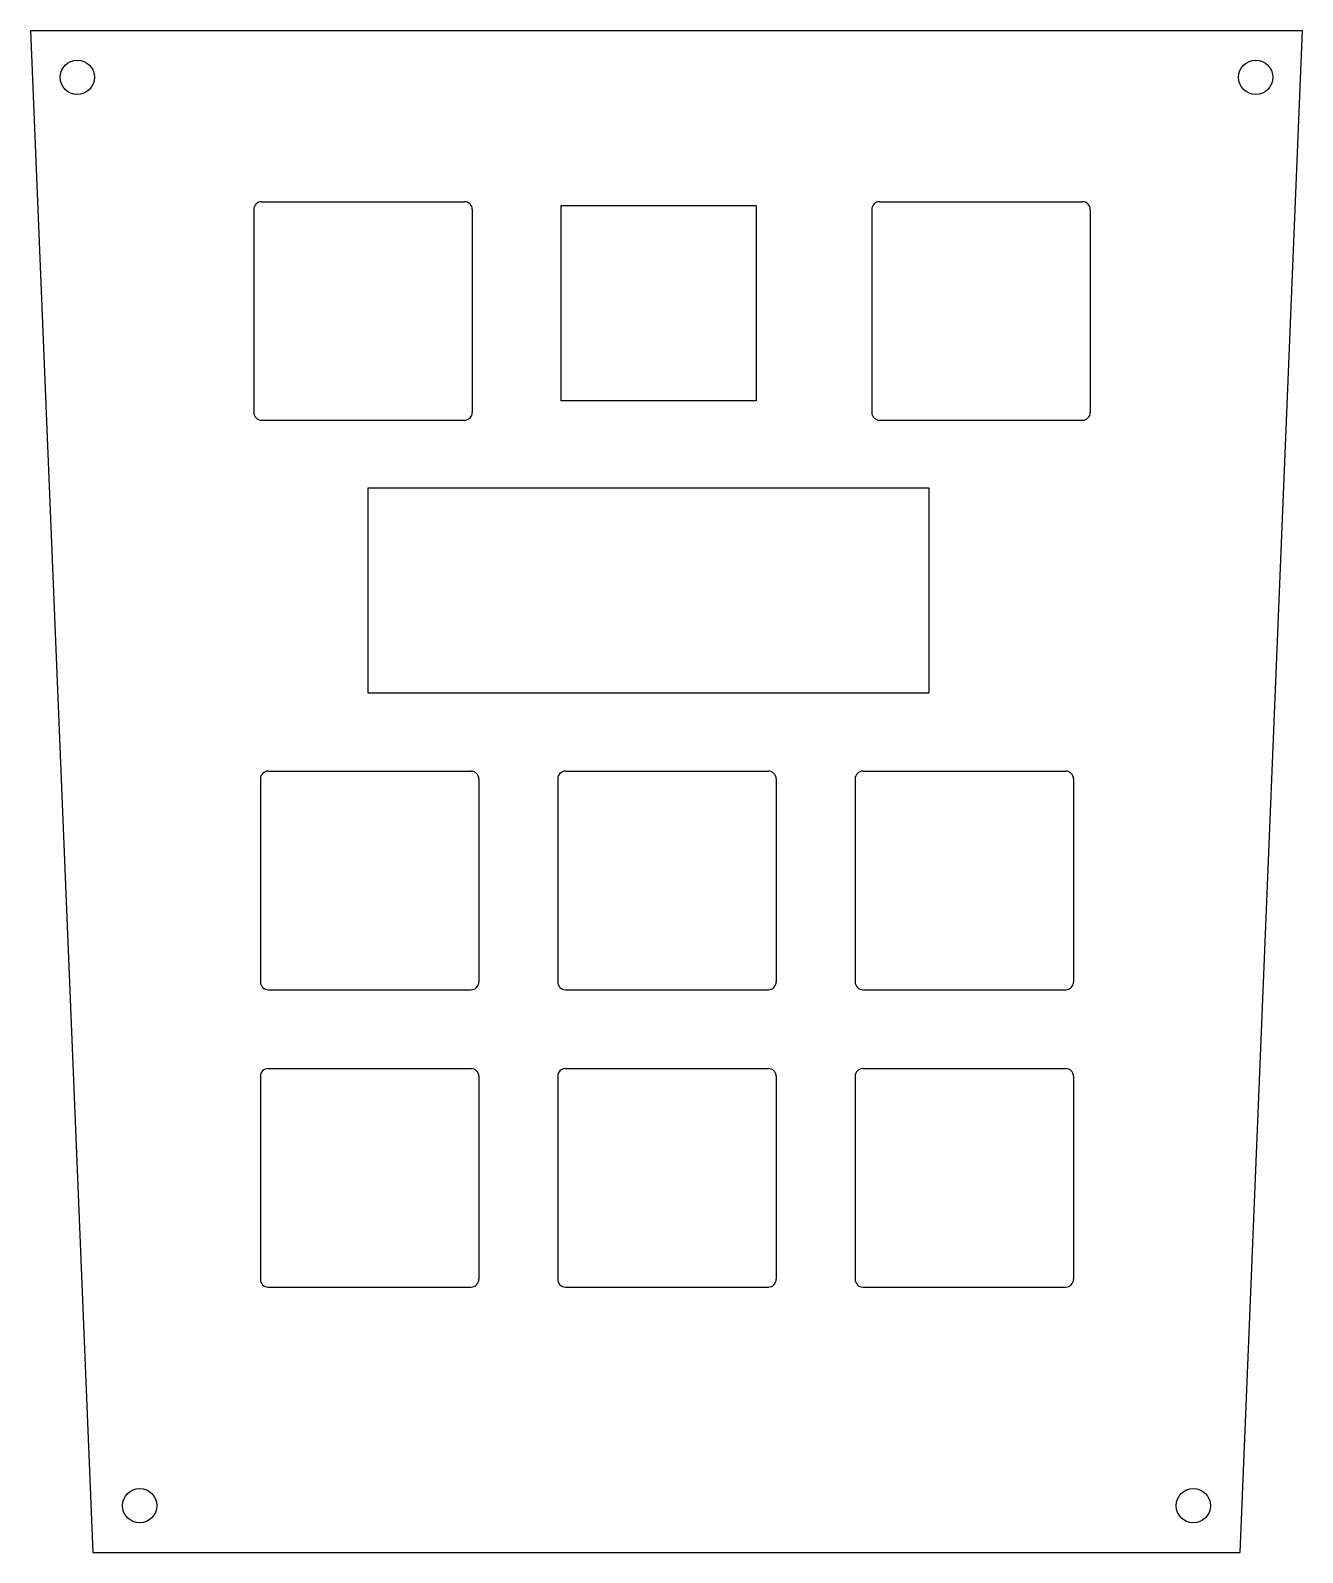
# Model space of a CAD drawing. Extents: x -74.5 to 7, y -39.1 to 58.4.
import ezdxf

# ---------------------------------------------------------------- set-up
doc = ezdxf.new("R2010")
doc.units = 0
doc.layers.add('VISIBLE', color=7, linetype='CONTINUOUS')

msp = doc.modelspace()

# ---------------------------------------------------------------- linework, layer by layer
at = {"layer": 'VISIBLE'}
for p, q in [((-74.5, 58.391), (7, 58.391)), ((-74.5, 58.391), (-70.5, -39.109)), ((3, -39.109), (7, 58.391)), ((-60.19, 46.921), (-60.19, 33.921)), ((-59.69, 47.421), (-46.69, 47.421)), ((-46.19, 46.921), (-46.19, 33.921)), ((-28.01, 47.156), (-40.51, 47.156)), ((-40.51, 47.156), (-40.51, 34.656)), ((-28.01, 47.156), (-28.01, 34.656)), ((-20.6, 46.921), (-20.6, 33.921)), ((-20.1, 47.421), (-7.1, 47.421)), ((-6.6, 46.921), (-6.6, 33.921)), ((-28.01, 34.656), (-40.51, 34.656)), ((-59.69, 33.421), (-46.69, 33.421)), ((-20.1, 33.421), (-7.1, 33.421)), ((-52.881, 29.084), (-16.933, 29.084)), ((-52.881, 29.084), (-52.881, 15.968)), ((-16.933, 29.084), (-16.933, 15.968)), ((-52.881, 15.968), (-16.933, 15.968)), ((-59.27, 10.946), (-46.27, 10.946)), ((-40.22, 10.946), (-27.22, 10.946)), ((-21.17, 10.946), (-8.17, 10.946)), ((-59.77, 10.446), (-59.77, -2.554)), ((-45.77, 10.446), (-45.77, -2.554)), ((-40.72, 10.446), (-40.72, -2.554)), ((-26.72, 10.446), (-26.72, -2.554)), ((-21.67, 10.446), (-21.67, -2.554)), ((-7.67, 10.446), (-7.67, -2.554)), ((-59.27, -3.054), (-46.27, -3.054)), ((-40.22, -3.054), (-27.22, -3.054)), ((-21.17, -3.054), (-8.17, -3.054)), ((-59.77, -8.604), (-59.77, -21.604)), ((-59.27, -8.104), (-46.27, -8.104)), ((-45.77, -8.604), (-45.77, -21.604)), ((-40.72, -8.604), (-40.72, -21.604)), ((-40.22, -8.104), (-27.22, -8.104)), ((-26.72, -8.604), (-26.72, -21.604)), ((-21.67, -8.604), (-21.67, -21.604)), ((-21.17, -8.104), (-8.17, -8.104)), ((-7.67, -8.604), (-7.67, -21.604)), ((-59.27, -22.104), (-46.27, -22.104)), ((-40.22, -22.104), (-27.22, -22.104)), ((-21.17, -22.104), (-8.17, -22.104)), ((-70.5, -39.109), (3, -39.109))]:
    msp.add_line(p, q, dxfattribs=at)
for centre in [(-71.5, 55.391), (4, 55.391), (-67.5, -36.109), (0, -36.109)]:
    msp.add_circle(centre, 1.1, dxfattribs=at)
for centre, start, end in [((-59.69, 46.921), 90, 180), ((-46.69, 46.921), 0, 90), ((-20.1, 46.921), 90, 180), ((-7.1, 46.921), 0, 90), ((-59.69, 33.921), 180, 270), ((-46.69, 33.921), 270, 0), ((-20.1, 33.921), 180, 270), ((-7.1, 33.921), 270, 0), ((-59.27, 10.446), 90, 180), ((-46.27, 10.446), 0, 90), ((-40.22, 10.446), 90, 180), ((-27.22, 10.446), 0, 90), ((-21.17, 10.446), 90, 180), ((-8.17, 10.446), 0, 90), ((-59.27, -2.554), 180, 270), ((-46.27, -2.554), 270, 0), ((-40.22, -2.554), 180, 270), ((-27.22, -2.554), 270, 0), ((-21.17, -2.554), 180, 270), ((-8.17, -2.554), 270, 0), ((-59.27, -8.604), 90, 180), ((-46.27, -8.604), 0, 90), ((-40.22, -8.604), 90, 180), ((-27.22, -8.604), 0, 90), ((-21.17, -8.604), 90, 180), ((-8.17, -8.604), 0, 90), ((-59.27, -21.604), 180, 270), ((-46.27, -21.604), 270, 0), ((-40.22, -21.604), 180, 270), ((-27.22, -21.604), 270, 0), ((-21.17, -21.604), 180, 270), ((-8.17, -21.604), 270, 0)]:
    msp.add_arc(centre, 0.5, start, end, dxfattribs=at)

doc.saveas('drawing.dxf')
